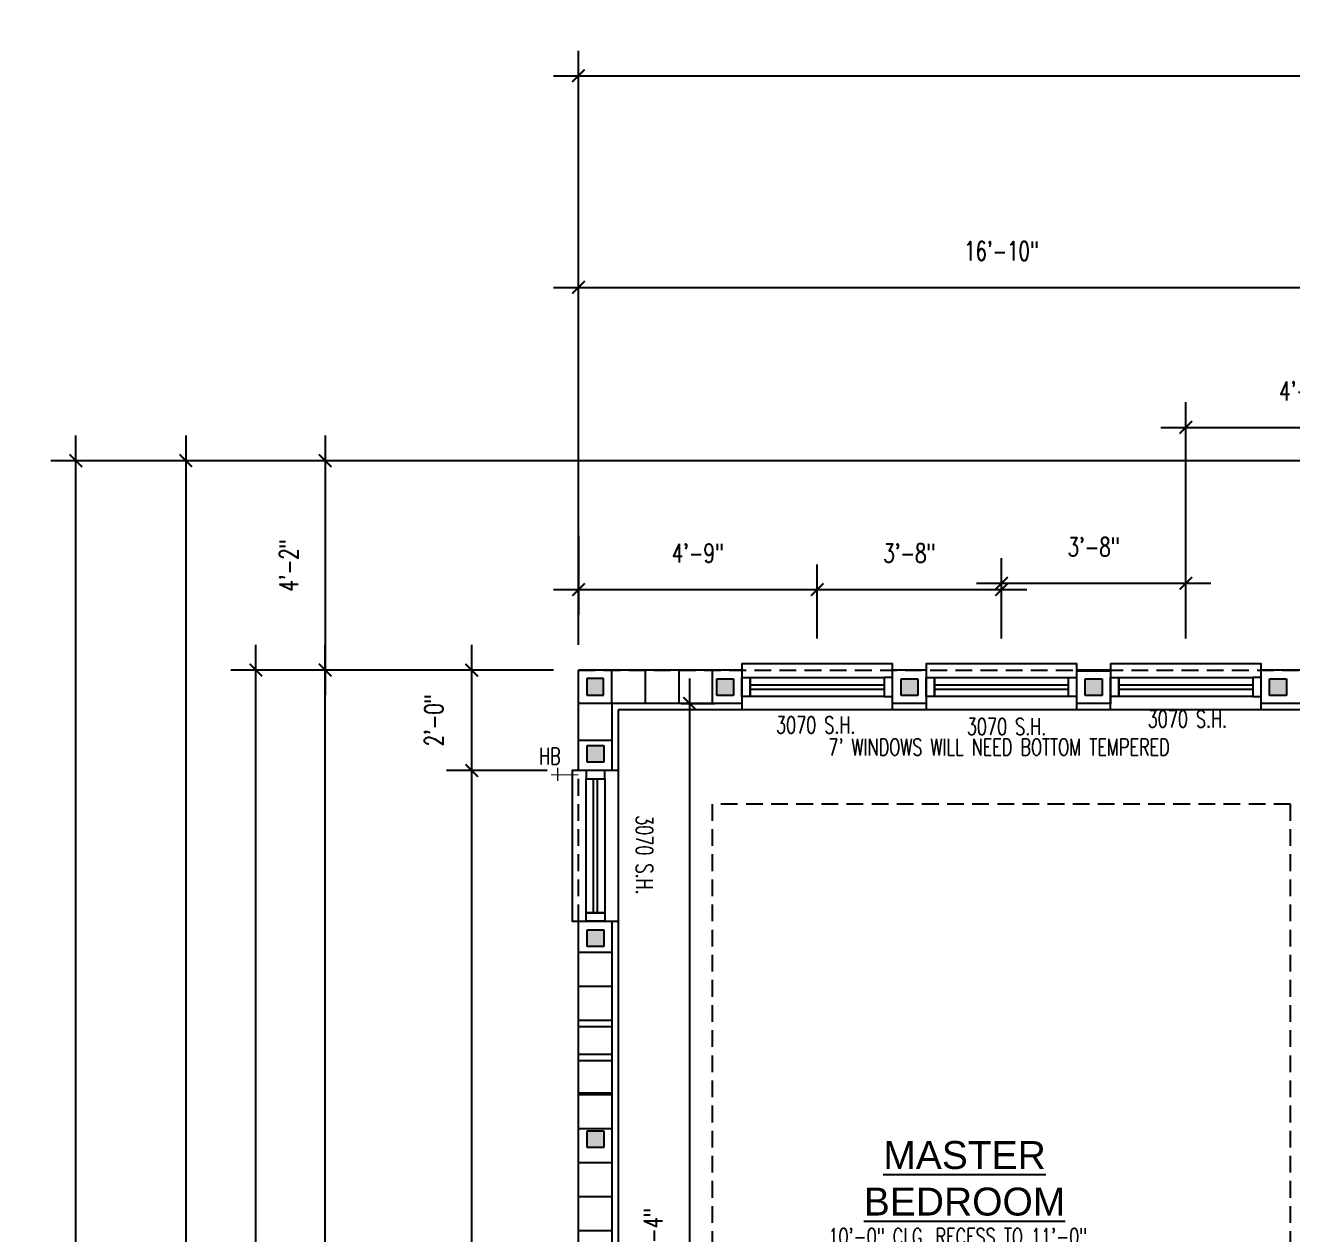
# Model space of a CAD drawing. Header units: inches. Extents: x -25328 to 8149, y -5530 to 4336.
# Drawn here: x -4712.4 to -4409.9, y 2403 to 2691.8 of the extents above; entities that cross this region are included whole.
import ezdxf

# ---------------------------------------------------------------- set-up
doc = ezdxf.new("R2010")
doc.units = ezdxf.units.IN
doc.header["$LTSCALE"] = 16
doc.header["$MEASUREMENT"] = 0
doc.linetypes.add('HIDDEN', pattern=[0.375, 0.25, -0.125])
doc.layers.get('0').update_dxf_attribs({"linetype": 'CONTINUOUS'})
doc.layers.get('DEFPOINTS').update_dxf_attribs({"linetype": 'CONTINUOUS'})
doc.layers.add('AREA', color=7, linetype='HIDDEN', plot=False)
for name, color, linetype in [('BLOCK', 8, 'CONTINUOUS'), ('CEILING', 8, 'CONTINUOUS'), ('CELLS', 165, 'CONTINUOUS'), ('CONC', 3, 'CONTINUOUS'), ('DIM', 5, 'CONTINUOUS'), ('DIMS', 5, 'CONTINUOUS'), ('DRY WALL', 8, 'CONTINUOUS'), ('PLUMBING', 4, 'CONTINUOUS'), ('TEXT', 11, 'CONTINUOUS'), ('TEXT ROOM', 3, 'CONTINUOUS'), ('WALLS EXT', 6, 'CONTINUOUS'), ('WALLS INT', 6, 'CONTINUOUS'), ('WINDOWS', 1, 'CONTINUOUS')]:
    doc.layers.add(name, color=color, linetype=linetype)
doc.styles.add('PAYTAS RM', font='romans.shx', dxfattribs={"width": 0.7, "height": 4.5})
doc.styles.add('PAYTS NOTES', font='romans.shx', dxfattribs={"width": 0.7, "height": 4.5})
doc.styles.add('TEST', font='swissk.ttf', dxfattribs={"height": 4})
doc.dimstyles.new('DIM- PAYTAS', dxfattribs={"dimscale": 48, "dimtxt": 0.1, "dimasz": 0.0625, "dimexe": 0.125, "dimexo": 0.125, "dimgap": 0.125, "dimtad": 1, "dimdec": 1, "dimzin": 3, "dimdsep": 46, "dimlunit": 4, "dimtxsty": 'PAYTAS RM', "dimblk": 'ARCHTICK', "dimcen": 0.09, "dimdle": 0.125, "dimclrd": 5, "dimclre": 5, "dimclrt": 11, "dimadec": 0, "dimazin": 0, "dimtfac": 1, "dimtdec": 1, "dimtofl": 0, "dimtmove": 2, "dimatfit": 3, "dimfxl": 0, "dimfrac": 2, "dimtolj": 1, "dimtzin": 3, "dimarcsym": 0})

# ---------------------------------------------------------------- blocks, each defined once
blk = doc.blocks.new('CELL')
at = {"layer": 'CELLS', "linetype": 'Continuous'}
for p, q in [((-1.99, -1.89), (-1.99, 2.11)), ((-1.99, 2.11), (2.01, 2.11)), ((2.01, 2.11), (2.01, -1.89)), ((2.01, -1.89), (-1.99, -1.89))]:
    blk.add_line(p, q, dxfattribs=at)
for points in [[(-1.99, 2.11), (-1.99, -1.89), (2.01, 2.11), (-0.07, -1.89)], [(2.01, 2.11), (-0.07, -1.89), (2.01, -0.79), (1.71, -1.89)], [(2.01, -0.79), (1.71, -1.89), (2.01, -1.89)]]:
    blk.add_solid(points, dxfattribs=at)
blk = doc.blocks.new('_ArchTick')
at = {"color": 0, "linetype": 'ByBlock', "const_width": 0.15}
blk.add_lwpolyline([(-0.5, -0.5), (0.5, 0.5)], dxfattribs=at)
blk = doc.blocks.new('*D261')
at = {"layer": 'DEFPOINTS', "color": 0, "transparency": 16777216}
for p in [(-4378.39, 2629.19), (-4378.39, 2587.81), (-4580.39, 2537.81)]:
    blk.add_point(p, dxfattribs=at)
at = {"layer": 'DIM', "color": 5, "lineweight": -2, "transparency": 16777216}
for p, q in [((-4580.39, 2543.81), (-4580.39, 2635.19)), ((-4378.39, 2593.81), (-4378.39, 2635.19)), ((-4586.39, 2629.19), (-4372.39, 2629.19))]:
    blk.add_line(p, q, dxfattribs=at)
at = {"layer": 'DIM', "color": 5, "lineweight": -2, "transparency": 16777216, "xscale": 3, "yscale": 3, "zscale": 3, "rotation": 180}
blk.add_blockref('_ArchTick', (-4580.39, 2629.19), dxfattribs=at)
at = {"layer": 'DIM', "color": 5, "lineweight": -2, "transparency": 16777216, "xscale": 3, "yscale": 3, "zscale": 3}
blk.add_blockref('_ArchTick', (-4378.39, 2629.19), dxfattribs=at)
at = {"layer": 'DIM', "color": 11, "transparency": 16777216, "insert": (-4479.39, 2637.87), "char_height": 4.5, "attachment_point": 5, "style": 'PAYTAS RM'}
blk.add_mtext('\\A1;16\'-10"', dxfattribs=at)
blk = doc.blocks.new('*D253')
at = {"layer": 'DEFPOINTS', "color": 0, "transparency": 16777216}
for p in [(-4640.87, 2537.81), (-4580.39, 2537.81), (-4605.88, 1901.81)]:
    blk.add_point(p, dxfattribs=at)
at = {"layer": 'DIMS', "color": 5, "lineweight": -2, "transparency": 16777216}
for p, q in [((-4640.87, 1895.81), (-4640.87, 2543.81)), ((-4586.39, 2537.81), (-4646.87, 2537.81)), ((-4611.88, 1901.81), (-4646.87, 1901.81))]:
    blk.add_line(p, q, dxfattribs=at)
at = {"layer": 'DIMS', "color": 5, "lineweight": -2, "transparency": 16777216, "xscale": 3, "yscale": 3, "zscale": 3}
for p, rotation in [((-4640.87, 2537.81), 90), ((-4640.87, 1901.81), 270)]:
    blk.add_blockref('_ArchTick', p, dxfattribs=dict(at, rotation=rotation))
at = {"layer": 'DIMS', "color": 11, "transparency": 16777216, "insert": (-4649.55, 2219.81), "char_height": 4.5, "attachment_point": 5, "rotation": 90, "style": 'PAYTAS RM'}
blk.add_mtext('\\A1;53\'-0"', dxfattribs=at)
blk = doc.blocks.new('*D272')
at = {"layer": 'CONC', "color": 5, "lineweight": -2, "transparency": 16777216}
blk.add_line((-4605.88, 2141.81), (-4605.88, 2519.81), dxfattribs=at)
at = {"layer": 'DEFPOINTS', "color": 0, "transparency": 16777216}
for p in [(-4605.88, 2513.81), (-4605.88, 2513.81), (-4605.88, 2147.81)]:
    blk.add_point(p, dxfattribs=at)
at = {"layer": 'CONC', "color": 5, "lineweight": -2, "transparency": 16777216, "xscale": 3, "yscale": 3, "zscale": 3}
for p, rotation in [((-4605.88, 2513.81), 90), ((-4605.88, 2147.81), 270)]:
    blk.add_blockref('_ArchTick', p, dxfattribs=dict(at, rotation=rotation))
at = {"layer": 'CONC', "color": 11, "transparency": 16777216, "insert": (-4614.56, 2330.81), "char_height": 4.5, "attachment_point": 5, "rotation": 90, "style": 'PAYTAS RM'}
blk.add_mtext('\\A1;30\'-6"', dxfattribs=at)
blk = doc.blocks.new('*D313')
at = {"layer": 'DEFPOINTS', "color": 0, "transparency": 16777216}
for p in [(-4561.89, 2529.81), (-4561.89, 2273.81), (-4553.87, 2273.81)]:
    blk.add_point(p, dxfattribs=at)
at = {"layer": 'DIM', "color": 5, "lineweight": -2, "transparency": 16777216}
for p, q in [((-4553.87, 2535.81), (-4553.87, 2267.81)), ((-4555.89, 2529.81), (-4547.87, 2529.81)), ((-4555.89, 2273.81), (-4547.87, 2273.81))]:
    blk.add_line(p, q, dxfattribs=at)
at = {"layer": 'DIM', "color": 5, "lineweight": -2, "transparency": 16777216, "xscale": 3, "yscale": 3, "zscale": 3}
for p, rotation in [((-4553.87, 2529.81), 90), ((-4553.87, 2273.81), 270)]:
    blk.add_blockref('_ArchTick', p, dxfattribs=dict(at, rotation=rotation))
at = {"layer": 'DIM', "color": 11, "transparency": 16777216, "insert": (-4562.55, 2401.81), "char_height": 4.5, "attachment_point": 5, "rotation": 90, "style": 'PAYTAS RM', "bg_fill": 3, "box_fill_scale": 1.25, "bg_fill_color": 256, "bg_fill_true_color": 13158600, "bg_fill_transparency": 0}
blk.add_mtext('\\A1;21\'-4"', dxfattribs=at)
blk = doc.blocks.new('*D314')
at = {"layer": 'DEFPOINTS', "color": 0, "transparency": 16777216}
for p in [(-4605.88, 2537.81), (-4591.47, 2537.81), (-4581.89, 2513.81)]:
    blk.add_point(p, dxfattribs=at)
at = {"layer": 'DIM', "color": 5, "lineweight": -2, "transparency": 16777216}
for p, q in [((-4605.88, 2507.81), (-4605.88, 2543.81)), ((-4597.47, 2537.81), (-4611.88, 2537.81)), ((-4587.89, 2513.81), (-4611.88, 2513.81))]:
    blk.add_line(p, q, dxfattribs=at)
at = {"layer": 'DIM', "color": 5, "lineweight": -2, "transparency": 16777216, "xscale": 3, "yscale": 3, "zscale": 3}
for p, rotation in [((-4605.88, 2537.81), 90), ((-4605.88, 2513.81), 270)]:
    blk.add_blockref('_ArchTick', p, dxfattribs=dict(at, rotation=rotation))
at = {"layer": 'DIM', "color": 11, "transparency": 16777216, "insert": (-4614.91, 2525.81), "char_height": 4.5, "attachment_point": 5, "rotation": 90, "style": 'PAYTAS RM', "bg_fill": 3, "box_fill_scale": 1.25, "bg_fill_color": 256, "bg_fill_true_color": 13158600, "bg_fill_transparency": 0}
blk.add_mtext('\\A1;2\'-0"', dxfattribs=at)
blk = doc.blocks.new('*D341')
at = {"layer": 'DEFPOINTS', "color": 0, "transparency": 16777216}
for p in [(-4580.39, 2575.86), (-4523.39, 2557.04), (-4523.39, 2539.31)]:
    blk.add_point(p, dxfattribs=at)
at = {"layer": 'WALLS INT', "color": 5, "lineweight": -2, "transparency": 16777216}
for p, q in [((-4580.39, 2569.86), (-4580.39, 2551.04)), ((-4523.39, 2545.31), (-4523.39, 2563.04)), ((-4586.39, 2557.04), (-4517.39, 2557.04))]:
    blk.add_line(p, q, dxfattribs=at)
at = {"layer": 'WALLS INT', "color": 5, "lineweight": -2, "transparency": 16777216, "xscale": 3, "yscale": 3, "zscale": 3, "rotation": 180}
blk.add_blockref('_ArchTick', (-4580.39, 2557.04), dxfattribs=at)
at = {"layer": 'WALLS INT', "color": 5, "lineweight": -2, "transparency": 16777216, "xscale": 3, "yscale": 3, "zscale": 3}
blk.add_blockref('_ArchTick', (-4523.39, 2557.04), dxfattribs=at)
at = {"layer": 'WALLS INT', "color": 11, "transparency": 16777216, "insert": (-4551.89, 2565.72), "char_height": 4.5, "attachment_point": 5, "style": 'PAYTAS RM', "bg_fill": 3, "box_fill_scale": 1.25, "bg_fill_color": 256, "bg_fill_true_color": 13158600, "bg_fill_transparency": 0}
blk.add_mtext('\\A1;4\'-9"', dxfattribs=at)
blk = doc.blocks.new('*D342')
at = {"layer": 'DEFPOINTS', "color": 0, "transparency": 16777216}
for p in [(-4479.39, 2557.04), (-4523.39, 2539.31), (-4479.39, 2539.31)]:
    blk.add_point(p, dxfattribs=at)
at = {"layer": 'WALLS INT', "color": 5, "lineweight": -2, "transparency": 16777216}
for p, q in [((-4523.39, 2545.31), (-4523.39, 2563.04)), ((-4479.39, 2545.31), (-4479.39, 2563.04)), ((-4529.39, 2557.04), (-4473.39, 2557.04))]:
    blk.add_line(p, q, dxfattribs=at)
at = {"layer": 'WALLS INT', "color": 5, "lineweight": -2, "transparency": 16777216, "xscale": 3, "yscale": 3, "zscale": 3, "rotation": 180}
blk.add_blockref('_ArchTick', (-4523.39, 2557.04), dxfattribs=at)
at = {"layer": 'WALLS INT', "color": 5, "lineweight": -2, "transparency": 16777216, "xscale": 3, "yscale": 3, "zscale": 3}
blk.add_blockref('_ArchTick', (-4479.39, 2557.04), dxfattribs=at)
at = {"layer": 'WALLS INT', "color": 11, "transparency": 16777216, "insert": (-4501.39, 2565.72), "char_height": 4.5, "attachment_point": 5, "style": 'PAYTAS RM', "bg_fill": 3, "box_fill_scale": 1.25, "bg_fill_color": 256, "bg_fill_true_color": 13158600, "bg_fill_transparency": 0}
blk.add_mtext('\\A1;3\'-8"', dxfattribs=at)
blk = doc.blocks.new('*D343')
at = {"layer": 'DEFPOINTS', "color": 0, "transparency": 16777216}
for p in [(-4435.39, 2558.54), (-4479.39, 2539.31), (-4435.39, 2539.31)]:
    blk.add_point(p, dxfattribs=at)
at = {"layer": 'WALLS INT', "color": 5, "lineweight": -2, "transparency": 16777216}
for p, q in [((-4479.39, 2545.31), (-4479.39, 2564.54)), ((-4435.39, 2545.31), (-4435.39, 2564.54)), ((-4485.39, 2558.54), (-4429.39, 2558.54))]:
    blk.add_line(p, q, dxfattribs=at)
at = {"layer": 'WALLS INT', "color": 5, "lineweight": -2, "transparency": 16777216, "xscale": 3, "yscale": 3, "zscale": 3, "rotation": 180}
blk.add_blockref('_ArchTick', (-4479.39, 2558.54), dxfattribs=at)
at = {"layer": 'WALLS INT', "color": 5, "lineweight": -2, "transparency": 16777216, "xscale": 3, "yscale": 3, "zscale": 3}
blk.add_blockref('_ArchTick', (-4435.39, 2558.54), dxfattribs=at)
at = {"layer": 'WALLS INT', "color": 11, "transparency": 16777216, "insert": (-4457.39, 2567.22), "char_height": 4.5, "attachment_point": 5, "style": 'PAYTAS RM', "bg_fill": 3, "box_fill_scale": 1.25, "bg_fill_color": 256, "bg_fill_true_color": 13158600, "bg_fill_transparency": 0}
blk.add_mtext('\\A1;3\'-8"', dxfattribs=at)
blk = doc.blocks.new('*D344')
at = {"layer": 'DEFPOINTS', "color": 0, "transparency": 16777216}
for p in [(-4378.39, 2595.77), (-4378.39, 2590.67), (-4435.39, 2539.31)]:
    blk.add_point(p, dxfattribs=at)
at = {"layer": 'WALLS INT', "color": 5, "lineweight": -2, "transparency": 16777216}
for p, q in [((-4435.39, 2545.31), (-4435.39, 2601.77)), ((-4378.39, 2596.67), (-4378.39, 2601.77)), ((-4441.39, 2595.77), (-4372.39, 2595.77))]:
    blk.add_line(p, q, dxfattribs=at)
at = {"layer": 'WALLS INT', "color": 5, "lineweight": -2, "transparency": 16777216, "xscale": 3, "yscale": 3, "zscale": 3, "rotation": 180}
blk.add_blockref('_ArchTick', (-4435.39, 2595.77), dxfattribs=at)
at = {"layer": 'WALLS INT', "color": 5, "lineweight": -2, "transparency": 16777216, "xscale": 3, "yscale": 3, "zscale": 3}
blk.add_blockref('_ArchTick', (-4378.39, 2595.77), dxfattribs=at)
at = {"layer": 'WALLS INT', "color": 11, "transparency": 16777216, "insert": (-4406.89, 2604.45), "char_height": 4.5, "attachment_point": 5, "style": 'PAYTAS RM', "bg_fill": 3, "box_fill_scale": 1.25, "bg_fill_color": 256, "bg_fill_true_color": 13158600, "bg_fill_transparency": 0}
blk.add_mtext('\\A1;4\'-9"', dxfattribs=at)
blk = doc.blocks.new('*D553')
at = {"layer": 'DEFPOINTS', "color": 0, "transparency": 16777216}
for p in [(-4657.4, 2537.81), (-4628.95, 2537.81), (-4595.6, 1885.81)]:
    blk.add_point(p, dxfattribs=at)
at = {"layer": 'WALLS INT', "color": 5, "lineweight": -2, "transparency": 16777216}
for p, q in [((-4657.4, 1879.81), (-4657.4, 2543.81)), ((-4634.95, 2537.81), (-4663.4, 2537.81)), ((-4601.6, 1885.81), (-4663.4, 1885.81))]:
    blk.add_line(p, q, dxfattribs=at)
at = {"layer": 'WALLS INT', "color": 5, "lineweight": -2, "transparency": 16777216, "xscale": 3, "yscale": 3, "zscale": 3}
for p, rotation in [((-4657.4, 2537.81), 90), ((-4657.4, 1885.81), 270)]:
    blk.add_blockref('_ArchTick', p, dxfattribs=dict(at, rotation=rotation))
at = {"layer": 'WALLS INT', "color": 11, "transparency": 16777216, "insert": (-4666.08, 2211.81), "char_height": 4.5, "attachment_point": 5, "rotation": 90, "style": 'PAYTAS RM', "bg_fill": 3, "box_fill_scale": 1.25, "bg_fill_color": 256, "bg_fill_true_color": 13158600, "bg_fill_transparency": 0}
blk.add_mtext('\\A1;54\'-4"', dxfattribs=at)
blk = doc.blocks.new('*D554')
at = {"layer": 'DEFPOINTS', "color": 0, "transparency": 16777216}
for p in [(-4386.39, 2587.81), (-4640.87, 2537.81), (-4625.72, 2537.81)]:
    blk.add_point(p, dxfattribs=at)
at = {"layer": 'WALLS INT', "color": 5, "lineweight": -2, "transparency": 16777216}
for p, q in [((-4640.87, 2593.81), (-4640.87, 2531.81)), ((-4392.39, 2587.81), (-4646.87, 2587.81)), ((-4631.72, 2537.81), (-4646.87, 2537.81))]:
    blk.add_line(p, q, dxfattribs=at)
at = {"layer": 'WALLS INT', "color": 5, "lineweight": -2, "transparency": 16777216, "xscale": 3, "yscale": 3, "zscale": 3}
for p, rotation in [((-4640.87, 2587.81), 90), ((-4640.87, 2537.81), 270)]:
    blk.add_blockref('_ArchTick', p, dxfattribs=dict(at, rotation=rotation))
at = {"layer": 'WALLS INT', "color": 11, "transparency": 16777216, "insert": (-4649.55, 2562.81), "char_height": 4.5, "attachment_point": 5, "rotation": 90, "style": 'PAYTAS RM', "bg_fill": 3, "box_fill_scale": 1.25, "bg_fill_color": 256, "bg_fill_true_color": 13158600, "bg_fill_transparency": 0}
blk.add_mtext('\\A1;4\'-2"', dxfattribs=at)
blk = doc.blocks.new('*D555')
at = {"layer": 'DEFPOINTS', "color": 0, "transparency": 16777216}
for p in [(-4628.9, 2587.81), (-4674.15, 1885.81), (-4552.42, 1885.81)]:
    blk.add_point(p, dxfattribs=at)
at = {"layer": 'WALLS INT', "color": 5, "lineweight": -2, "transparency": 16777216}
for p, q in [((-4674.15, 2593.81), (-4674.15, 1879.81)), ((-4634.9, 2587.81), (-4680.15, 2587.81)), ((-4558.42, 1885.81), (-4680.15, 1885.81))]:
    blk.add_line(p, q, dxfattribs=at)
at = {"layer": 'WALLS INT', "color": 5, "lineweight": -2, "transparency": 16777216, "xscale": 3, "yscale": 3, "zscale": 3}
for p, rotation in [((-4674.15, 2587.81), 90), ((-4674.15, 1885.81), 270)]:
    blk.add_blockref('_ArchTick', p, dxfattribs=dict(at, rotation=rotation))
at = {"layer": 'WALLS INT', "color": 11, "transparency": 16777216, "insert": (-4682.83, 2236.81), "char_height": 4.5, "attachment_point": 5, "rotation": 90, "style": 'PAYTAS RM', "bg_fill": 3, "box_fill_scale": 1.25, "bg_fill_color": 256, "bg_fill_true_color": 13158600, "bg_fill_transparency": 0}
blk.add_mtext('\\A1;58\'-6"', dxfattribs=at)
blk = doc.blocks.new('*D558')
at = {"layer": 'DEFPOINTS', "color": 0, "transparency": 16777216}
for p in [(-4700.39, 2587.81), (-4607.35, 2587.81), (-4505.33, 1501.81)]:
    blk.add_point(p, dxfattribs=at)
at = {"layer": 'WALLS INT', "color": 5, "lineweight": -2, "transparency": 16777216}
for p, q in [((-4700.39, 1495.81), (-4700.39, 2593.81)), ((-4613.35, 2587.81), (-4706.39, 2587.81)), ((-4511.33, 1501.81), (-4706.39, 1501.81))]:
    blk.add_line(p, q, dxfattribs=at)
at = {"layer": 'WALLS INT', "color": 5, "lineweight": -2, "transparency": 16777216, "xscale": 3, "yscale": 3, "zscale": 3}
for p, rotation in [((-4700.39, 2587.81), 90), ((-4700.39, 1501.81), 270)]:
    blk.add_blockref('_ArchTick', p, dxfattribs=dict(at, rotation=rotation))
at = {"layer": 'WALLS INT', "color": 11, "transparency": 16777216, "insert": (-4709.07, 2044.81), "char_height": 4.5, "attachment_point": 5, "rotation": 90, "style": 'PAYTAS RM', "bg_fill": 3, "box_fill_scale": 1.25, "bg_fill_color": 256, "bg_fill_true_color": 13158600, "bg_fill_transparency": 0}
blk.add_mtext('\\A1;90\'-6"', dxfattribs=at)
blk = doc.blocks.new('*D1123')
at = {"layer": 'DEFPOINTS', "color": 0, "transparency": 16777216}
for p in [(-3794.39, 2679.71), (-3794.39, 2629.81), (-4580.39, 2605.34)]:
    blk.add_point(p, dxfattribs=at)
at = {"layer": 'DIM', "color": 5, "lineweight": -2, "transparency": 16777216}
for p, q in [((-4580.39, 2611.34), (-4580.39, 2685.71)), ((-3794.39, 2635.81), (-3794.39, 2685.71)), ((-4586.39, 2679.71), (-3788.39, 2679.71))]:
    blk.add_line(p, q, dxfattribs=at)
at = {"layer": 'DIM', "color": 5, "lineweight": -2, "transparency": 16777216, "xscale": 3, "yscale": 3, "zscale": 3, "rotation": 180}
blk.add_blockref('_ArchTick', (-4580.39, 2679.71), dxfattribs=at)
at = {"layer": 'DIM', "color": 5, "lineweight": -2, "transparency": 16777216, "xscale": 3, "yscale": 3, "zscale": 3}
blk.add_blockref('_ArchTick', (-3794.39, 2679.71), dxfattribs=at)
at = {"layer": 'DIM', "color": 11, "transparency": 16777216, "insert": (-4187.39, 2688.39), "char_height": 4.5, "attachment_point": 5, "style": 'PAYTAS RM', "bg_fill": 3, "box_fill_scale": 1.25, "bg_fill_color": 256, "bg_fill_true_color": 13158600, "bg_fill_transparency": 0}
blk.add_mtext('\\A1;65\'-6"', dxfattribs=at)

msp = doc.modelspace()

# ---------------------------------------------------------------- linework, layer by layer
at = {"layer": 'BLOCK'}
for p, q in [((-4572.39364874, 2529.80728168), (-4572.39364874, 2537.80728168)), ((-4564.39364874, 2529.80728168), (-4564.39364874, 2537.80728168)), ((-4572.39364874, 2529.80728168), (-4580.39364874, 2529.80728168)), ((-4572.39364874, 2520.98543695), (-4580.39364874, 2520.98543695)), ((-4572.39364874, 2470.375), (-4580.39364874, 2470.375)), ((-4572.39364874, 2462.25), (-4580.39364874, 2462.25)), ((-4572.39364874, 2454.125), (-4580.39364874, 2454.125)), ((-4572.39364874, 2452.63292296), (-4580.39364874, 2452.63292296)), ((-4572.39364874, 2446), (-4580.39364874, 2446)), ((-4572.39364874, 2444.50792296), (-4580.39364874, 2444.50792296)), ((-4572.39364874, 2436.75792296), (-4580.39364874, 2436.75792296)), ((-4572.39364874, 2436.38292296), (-4580.39364874, 2436.38292296)), ((-4572.39364874, 2428.25792296), (-4580.39364874, 2428.25792296)), ((-4572.39364874, 2420.13292296), (-4580.39364874, 2420.13292296)), ((-4572.39364874, 2412.00792296), (-4580.39364874, 2412.00792296)), ((-4572.39364874, 2403.88292296), (-4580.39364874, 2403.88292296))]:
    msp.add_line(p, q, dxfattribs=at)
at = {"layer": 'CEILING', "linetype": 'HIDDEN'}
for p, q in [((-4548.39364874, 2297.80728168), (-4548.39364874, 2505.80728168)), ((-4410.39364874, 2505.80728168), (-4548.39364874, 2505.80728168)), ((-4410.39364874, 2297.80728168), (-4410.39364874, 2505.80728168))]:
    msp.add_line(p, q, dxfattribs=at)
at = {"layer": 'DRY WALL'}
for p, q in [((-4387.89364874, 2528.30728168), (-4570.89364874, 2528.30728168)), ((-4570.89364874, 2528.30728168), (-4570.89364874, 2273.80728168))]:
    msp.add_line(p, q, dxfattribs=at)
at = {"layer": 'PLUMBING', "const_width": 0.25}
for points in [[(-4585.36152243, 2514.47884481), (-4585.36152243, 2511.32193446)], [(-4580.39364874, 2512.78179607), (-4586.94831333, 2512.78179607)]]:
    msp.add_lwpolyline(points, dxfattribs=at)
at = {"layer": 'WALLS EXT'}
for p, q in [((-4541.39364874, 2537.80728168), (-4580.39364874, 2537.80728168)), ((-4580.39364874, 2513.80728168), (-4580.39364874, 2537.80728168)), ((-4497.39364874, 2537.80728168), (-4505.39364874, 2537.80728168)), ((-4453.39364874, 2537.80728168), (-4461.39364874, 2537.80728168)), ((-4453.39364874, 2537.54943533), (-4461.39364874, 2537.54943533)), ((-4378.39364874, 2537.80728168), (-4417.39364874, 2537.80728168)), ((-4572.39364874, 2529.80728168), (-4572.39364874, 2513.80728168)), ((-4541.39364874, 2529.80728168), (-4572.39364874, 2529.80728168)), ((-4541.39364874, 2529.80728168), (-4572.39364874, 2529.80728168)), ((-4497.39364874, 2529.80728168), (-4505.39364874, 2529.80728168)), ((-4453.39364874, 2529.80728168), (-4461.39364874, 2529.80728168)), ((-4386.39364874, 2529.80728168), (-4417.39364874, 2529.80728168)), ((-4580.39364874, 2374.59180565), (-4580.39364874, 2477.80728168)), ((-4572.39364874, 2477.80728168), (-4572.39364874, 2374.59180565))]:
    msp.add_line(p, q, dxfattribs=at)
at = {"layer": 'WINDOWS'}
for p, q in [((-4541.39364874, 2531.50760988), (-4541.39364874, 2536.00760988)), ((-4541.39364874, 2536.00760988), (-4539.39364874, 2536.00760988)), ((-4539.39364874, 2536.00760988), (-4507.39364874, 2536.00760988)), ((-4539.39364874, 2536.00760988), (-4539.39364874, 2533.75760988)), ((-4539.39364874, 2531.50760988), (-4539.39364874, 2536.00760988)), ((-4507.39364874, 2536.00760988), (-4507.39364874, 2531.50760988)), ((-4505.39364874, 2536.00760988), (-4507.39364874, 2536.00760988)), ((-4507.39364874, 2536.00760988), (-4507.39364874, 2531.50760988)), ((-4505.39364874, 2531.50760988), (-4505.39364874, 2536.00760988)), ((-4505.39364874, 2531.50760988), (-4505.39364874, 2536.00760988)), ((-4497.39364874, 2531.50760988), (-4497.39364874, 2536.00760988)), ((-4497.39364874, 2536.00760988), (-4495.39364874, 2536.00760988)), ((-4495.39364874, 2536.00760988), (-4461.39364874, 2536.00760988)), ((-4495.39364874, 2536.00760988), (-4495.39364874, 2533.75760988)), ((-4495.39364874, 2531.50760988), (-4495.39364874, 2536.00760988)), ((-4463.39364874, 2531.50760988), (-4463.39364874, 2536.00760988)), ((-4461.39364874, 2528.30728168), (-4461.39364874, 2536.00760988)), ((-4453.39364874, 2536.00760988), (-4451.39364874, 2536.00760988)), ((-4453.39364874, 2536.00760988), (-4451.39364874, 2536.00760988)), ((-4453.39364874, 2531.50760988), (-4453.39364874, 2536.00760988)), ((-4453.39364874, 2528.30728168), (-4453.39364874, 2536.00760988)), ((-4453.39364874, 2536.00760988), (-4451.39364874, 2536.00760988)), ((-4451.39364874, 2536.00760988), (-4451.39364874, 2531.50760988)), ((-4451.39364874, 2536.00760988), (-4451.39364874, 2531.50760988)), ((-4451.39364874, 2536.00760988), (-4419.39364874, 2536.00760988)), ((-4451.39364874, 2536.00760988), (-4451.39364874, 2533.75760988)), ((-4451.39364874, 2531.50760988), (-4451.39364874, 2536.00760988)), ((-4419.39364874, 2536.00760988), (-4419.39364874, 2531.50760988)), ((-4417.39364874, 2536.00760988), (-4419.39364874, 2536.00760988)), ((-4419.39364874, 2536.00760988), (-4419.39364874, 2531.50760988)), ((-4417.39364874, 2531.50760988), (-4417.39364874, 2536.00760988)), ((-4539.39364874, 2534.25760988), (-4507.39364874, 2534.25760988)), ((-4539.39364874, 2533.75760988), (-4539.39364874, 2531.50760988)), ((-4539.39364874, 2533.25760988), (-4507.39364874, 2533.25760988)), ((-4507.39364874, 2533.75760988), (-4507.39364874, 2531.50760988)), ((-4495.39364874, 2534.25760988), (-4463.39364874, 2534.25760988)), ((-4495.39364874, 2533.75760988), (-4495.39364874, 2531.50760988)), ((-4495.39364874, 2533.25760988), (-4463.39364874, 2533.25760988)), ((-4451.39364874, 2534.25760988), (-4419.39364874, 2534.25760988)), ((-4451.39364874, 2533.75760988), (-4451.39364874, 2531.50760988)), ((-4451.39364874, 2533.75760988), (-4451.39364874, 2531.50760988)), ((-4451.39364874, 2533.25760988), (-4419.39364874, 2533.25760988)), ((-4419.39364874, 2533.75760988), (-4419.39364874, 2531.50760988)), ((-4539.39364874, 2531.50760988), (-4541.39364874, 2531.50760988)), ((-4507.39364874, 2531.50760988), (-4539.39364874, 2531.50760988)), ((-4507.39364874, 2531.50760988), (-4505.39364874, 2531.50760988)), ((-4495.39364874, 2531.50760988), (-4497.39364874, 2531.50760988)), ((-4461.39364874, 2531.50760988), (-4495.39364874, 2531.50760988)), ((-4451.39364874, 2531.50760988), (-4453.39364874, 2531.50760988)), ((-4451.39364874, 2531.50760988), (-4453.39364874, 2531.50760988)), ((-4451.39364874, 2531.50760988), (-4453.39364874, 2531.50760988)), ((-4419.39364874, 2531.50760988), (-4451.39364874, 2531.50760988)), ((-4419.39364874, 2531.50760988), (-4417.39364874, 2531.50760988)), ((-4574.09397694, 2513.80728168), (-4578.59397694, 2513.80728168)), ((-4578.59397694, 2513.80728168), (-4578.59397694, 2511.80728168)), ((-4574.09397694, 2513.80728168), (-4578.59397694, 2513.80728168)), ((-4578.59397694, 2479.80728168), (-4578.59397694, 2511.80728168)), ((-4578.59397694, 2511.80728168), (-4574.09397694, 2511.80728168)), ((-4578.59397694, 2511.80728168), (-4574.09397694, 2511.80728168)), ((-4576.84397694, 2479.80728168), (-4576.84397694, 2511.80728168)), ((-4576.34397694, 2511.80728168), (-4574.09397694, 2511.80728168)), ((-4575.84397694, 2479.80728168), (-4575.84397694, 2511.80728168)), ((-4574.09397694, 2511.80728168), (-4574.09397694, 2513.80728168)), ((-4574.09397694, 2511.80728168), (-4574.09397694, 2479.80728168)), ((-4578.59397694, 2477.80728168), (-4578.59397694, 2479.80728168)), ((-4578.59397694, 2479.80728168), (-4576.34397694, 2479.80728168)), ((-4574.09397694, 2479.80728168), (-4578.59397694, 2479.80728168)), ((-4576.34397694, 2479.80728168), (-4574.09397694, 2479.80728168)), ((-4574.09397694, 2479.80728168), (-4574.09397694, 2477.80728168)), ((-4574.09397694, 2477.80728168), (-4578.59397694, 2477.80728168))]:
    msp.add_line(p, q, dxfattribs=at)
for points in [[(-4505.39364874, 2528.30728168), (-4505.39364874, 2539.30728168), (-4541.39364874, 2539.30728168), (-4541.39364874, 2528.30728168)], [(-4461.39364874, 2529.74976353), (-4461.39364874, 2539.30728168), (-4497.39364874, 2539.30728168), (-4497.39364874, 2528.30728168)], [(-4417.39364874, 2528.30728168), (-4417.39364874, 2539.30728168), (-4453.39364874, 2539.30728168), (-4453.39364874, 2529.74976353)]]:
    msp.add_lwpolyline(points, dxfattribs=at)

# ---------------------------------------------------------------- block references
at = {"layer": 'CELLS', "xscale": -1, "rotation": 270}
msp.add_blockref('CELL', (-4576.50432169, 2533.79811215), dxfattribs=at)
at = {"layer": 'CELLS'}
for p, rotation in [((-4501.2829758, 2533.740594), 90.00000000000001), ((-4457.2829758, 2533.740594), 90.00000000000001), ((-4413.2829758, 2533.740594), 90.00000000000001), ((-4576.32696106, 2517.91795462), 180), ((-4576.32696106, 2473.91795462), 180), ((-4576.32696106, 2425.91795462), 180)]:
    msp.add_blockref('CELL', p, dxfattribs=dict(at, rotation=rotation))

# ---------------------------------------------------------------- texts
at = {"layer": 'TEXT', "style": 'PAYTS NOTES', "width": 0.7}
msp.add_text('HB', height=4, dxfattribs=at).set_placement((-4589.80297237, 2515.26711097))
at = {"layer": 'TEXT', "char_height": 4, "style": 'PAYTS NOTES'}
for s, insert, width, attachment_point in [('\\A1;3070 S.H.', (-4514.26202086, 2526.68887275), 65.4658403887, 3), ('\\A1;3070 S.H.', (-4468.70967757, 2526.3056465), 65.4658403887, 3), ('\\A1;3070 S.H.', (-4425.53696902, 2528.11519451), 65.4658403887, 3), ("\\pt4.004,8.009,12;7' WINDOWS WILL NEED BOTTOM TEMPERED", (-4520.7185818, 2521.41703285), 83.9529322576, 1), ('\\pt4.004,8.009,12;10\'-0" CLG. RECESS TO 11\'-0"', (-4520.7185818, 2404.50559167), 83.9529322576, 1)]:
    msp.add_mtext(s, dxfattribs=dict(at, insert=insert, width=width, attachment_point=attachment_point))
at = {"layer": 'TEXT ROOM', "insert": (-4488.22212489, 2407.45962396), "char_height": 5, "width": 67.7245353783, "attachment_point": 8, "style": 'TEST'}
msp.add_mtext('{\\fSansSerif|b0|i0|c2|p2;\\H1.333x;\\LMASTER BEDROOM}', dxfattribs=at)

# ---------------------------------------------------------------- dimensions: what is measured, and where the dimension line sits
at = {"layer": 'CONC'}
dim = msp.add_linear_dim(base=(-4605.882331, 2513.80728168), p1=(-4605.882331, 2147.80728168), p2=(-4605.882331, 2513.80728168), angle=90, dimstyle='DIM- PAYTAS', dxfattribs=at)
dim.commit()
dim.dimension.update_dxf_attribs({"geometry": '*D272', "text_midpoint": (-4614.56090243, 2330.80728168)})
at = {"layer": 'DIM'}
dim = msp.add_linear_dim(base=(-4378.39364874, 2629.19490513), p1=(-4580.39364874, 2537.80728168), p2=(-4378.39364874, 2587.80728168), angle=0, dimstyle='DIM- PAYTAS', dxfattribs=at)
dim.commit()
dim.dimension.update_dxf_attribs({"geometry": '*D261', "text_midpoint": (-4479.39364874, 2637.87347656)})
at = {"layer": 'DIMS'}
dim = msp.add_linear_dim(base=(-4640.87076832, 2537.80728168), p1=(-4605.882331, 1901.80728168), p2=(-4580.39364874, 2537.80728168), angle=90, dimstyle='DIM- PAYTAS', dxfattribs=at)
dim.commit()
dim.dimension.update_dxf_attribs({"geometry": '*D253', "text_midpoint": (-4649.54933975, 2219.80728168)})

# ---------------------------------------------------------------- next in the draw order: dimensions: what is measured, and where the dimension line sits
at = {"layer": 'DIM'}
dim = msp.add_linear_dim(base=(-4605.882331, 2537.80728168), p1=(-4581.89364874, 2513.80728168), p2=(-4591.47086119, 2537.80728168), angle=90, dimstyle='DIM- PAYTAS', override={"dimtfill": 1, "dimarcsym": 2}, dxfattribs=at)
dim.commit()
dim.dimension.update_dxf_attribs({"geometry": '*D314', "text_midpoint": (-4614.91481073, 2525.80728168), "dimtype": 160})
dim = msp.add_linear_dim(base=(-4553.87114497, 2273.80728168), p1=(-4561.89364874, 2529.80728168), p2=(-4561.89364874, 2273.80728168), angle=90, dimstyle='DIM- PAYTAS', override={"dimtfill": 1, "dimarcsym": 2}, dxfattribs=at)
dim.commit()
dim.dimension.update_dxf_attribs({"geometry": '*D313', "text_midpoint": (-4562.5497164, 2401.80728168)})

# ---------------------------------------------------------------- next in the draw order: linework, layer by layer
at = {"layer": 'BLOCK'}
for p, q in [((-4556.39364874, 2529.80728168), (-4556.39364874, 2537.80728168)), ((-4548.39364874, 2529.80728168), (-4548.39364874, 2537.80728168))]:
    msp.add_line(p, q, dxfattribs=at)
at = {"layer": 'WINDOWS'}
msp.add_lwpolyline([(-4570.89364874, 2513.80728168), (-4581.89364874, 2513.80728168), (-4581.89364874, 2477.80728168), (-4570.89364874, 2477.80728168)], dxfattribs=at)

# ---------------------------------------------------------------- next in the draw order: block references
at = {"layer": 'CELLS', "rotation": 90.00000000000001}
msp.add_blockref('CELL', (-4545.2829758, 2533.740594), dxfattribs=at)

# ---------------------------------------------------------------- next in the draw order: texts
at = {"layer": 'TEXT', "insert": (-4566.63658104, 2503.14231127), "char_height": 4, "width": 65.4658403887, "attachment_point": 7, "rotation": 270, "style": 'PAYTS NOTES'}
msp.add_mtext('\\A1;3070 S.H.', dxfattribs=at)

# ---------------------------------------------------------------- next in the draw order: dimensions: what is measured, and where the dimension line sits
at = {"layer": 'WALLS INT'}
dim = msp.add_linear_dim(base=(-4657.40442566, 2537.80728168), p1=(-4595.60485819, 1885.80728168), p2=(-4628.94802469, 2537.80728168), angle=90, dimstyle='DIM- PAYTAS', override={"dimtfill": 1, "dimarcsym": 2}, dxfattribs=at)
dim.commit()
dim.dimension.update_dxf_attribs({"geometry": '*D553', "text_midpoint": (-4666.08299709, 2211.80728168)})

# ---------------------------------------------------------------- next in the draw order: dimensions: what is measured, and where the dimension line sits
dim = msp.add_linear_dim(base=(-4523.39364874, 2557.0423219), p1=(-4580.39364874, 2575.86115458), p2=(-4523.39364874, 2539.30728168), dimstyle='DIM- PAYTAS', override={"dimtfill": 1, "dimarcsym": 2}, dxfattribs=at)
dim.commit()
dim.dimension.update_dxf_attribs({"geometry": '*D341', "text_midpoint": (-4551.89364874, 2565.72089332)})

# ---------------------------------------------------------------- next in the draw order: dimensions: what is measured, and where the dimension line sits
dim = msp.add_linear_dim(base=(-4479.39364874, 2557.0423219), p1=(-4523.39364874, 2539.30728168), p2=(-4479.39364874, 2539.30728168), dimstyle='DIM- PAYTAS', override={"dimtfill": 1, "dimarcsym": 2}, dxfattribs=at)
dim.commit()
dim.dimension.update_dxf_attribs({"geometry": '*D342', "text_midpoint": (-4501.39364874, 2565.72089332)})

# ---------------------------------------------------------------- next in the draw order: dimensions: what is measured, and where the dimension line sits
dim = msp.add_linear_dim(base=(-4435.39364874, 2558.5423219), p1=(-4479.39364874, 2539.30728168), p2=(-4435.39364874, 2539.30728168), dimstyle='DIM- PAYTAS', override={"dimtfill": 1, "dimarcsym": 2}, dxfattribs=at)
dim.commit()
dim.dimension.update_dxf_attribs({"geometry": '*D343', "text_midpoint": (-4457.39364874, 2567.22089332)})

# ---------------------------------------------------------------- next in the draw order: dimensions: what is measured, and where the dimension line sits
dim = msp.add_linear_dim(base=(-4378.39364874, 2595.77442711), p1=(-4435.39364874, 2539.30728168), p2=(-4378.39364874, 2590.67239476), dimstyle='DIM- PAYTAS', override={"dimtfill": 1, "dimarcsym": 2}, dxfattribs=at)
dim.commit()
dim.dimension.update_dxf_attribs({"geometry": '*D344', "text_midpoint": (-4406.89364874, 2604.45299853)})

# ---------------------------------------------------------------- next in the draw order: dimensions: what is measured, and where the dimension line sits
at = {"layer": 'DIM'}
dim = msp.add_linear_dim(base=(-3794.39364874, 2679.71050983), p1=(-4580.39364874, 2605.34336139), p2=(-3794.39364874, 2629.80728168), dimstyle='DIM- PAYTAS', override={"dimtfill": 1, "dimarcsym": 2}, dxfattribs=at)
dim.commit()
dim.dimension.update_dxf_attribs({"geometry": '*D1123', "text_midpoint": (-4187.39364874, 2688.38908125)})
at = {"layer": 'WALLS INT'}
dim = msp.add_linear_dim(base=(-4640.87076832, 2537.80728168), p1=(-4386.39364874, 2587.80728168), p2=(-4625.72060482, 2537.80728168), angle=90, dimstyle='DIM- PAYTAS', override={"dimtfill": 1, "dimarcsym": 2}, dxfattribs=at)
dim.commit()
dim.dimension.update_dxf_attribs({"geometry": '*D554', "text_midpoint": (-4649.54933975, 2562.80728168)})

# ---------------------------------------------------------------- next in the draw order: dimensions: what is measured, and where the dimension line sits
dim = msp.add_linear_dim(base=(-4674.15027037, 1885.80728168), p1=(-4628.9034031, 2587.80728168), p2=(-4552.42227123, 1885.80728168), angle=90, dimstyle='DIM- PAYTAS', override={"dimtfill": 1, "dimarcsym": 2}, dxfattribs=at)
dim.commit()
dim.dimension.update_dxf_attribs({"geometry": '*D555', "text_midpoint": (-4682.8288418, 2236.80728168)})

# ---------------------------------------------------------------- next in the draw order: dimensions: what is measured, and where the dimension line sits
dim = msp.add_linear_dim(base=(-4700.39084689, 2587.80728168), p1=(-4505.33258571, 1501.80728168), p2=(-4607.34977393, 2587.80728168), angle=90, dimstyle='DIM- PAYTAS', override={"dimtfill": 1, "dimarcsym": 2}, dxfattribs=at)
dim.commit()
dim.dimension.update_dxf_attribs({"geometry": '*D558', "text_midpoint": (-4709.06941832, 2044.80728168)})

# ---------------------------------------------------------------- next in the draw order: linework, layer by layer
at = {"layer": 'AREA'}
for points in [[(-4580.39364874, 2537.80728168), (-4378.39364874, 2537.80728168), (-4378.39364874, 2409.79281257), (-4116.63938334, 2409.86502212)], [(-4217.39364874, 2021.80728168), (-4301.39364874, 2021.80728168), (-4301.39364874, 1973.80728168), (-4430.39364874, 1973.80728168), (-4430.39364874, 1901.80728168), (-4458.36502626, 1901.80728168), (-4458.36502626, 1885.80728168), (-4552.42227123, 1885.80728168), (-4552.42227123, 1901.80728168), (-4580.39364874, 1901.80728168), (-4580.39364874, 2537.80728168)]]:
    msp.add_lwpolyline(points, dxfattribs=at)

doc.saveas('drawing.dxf')
